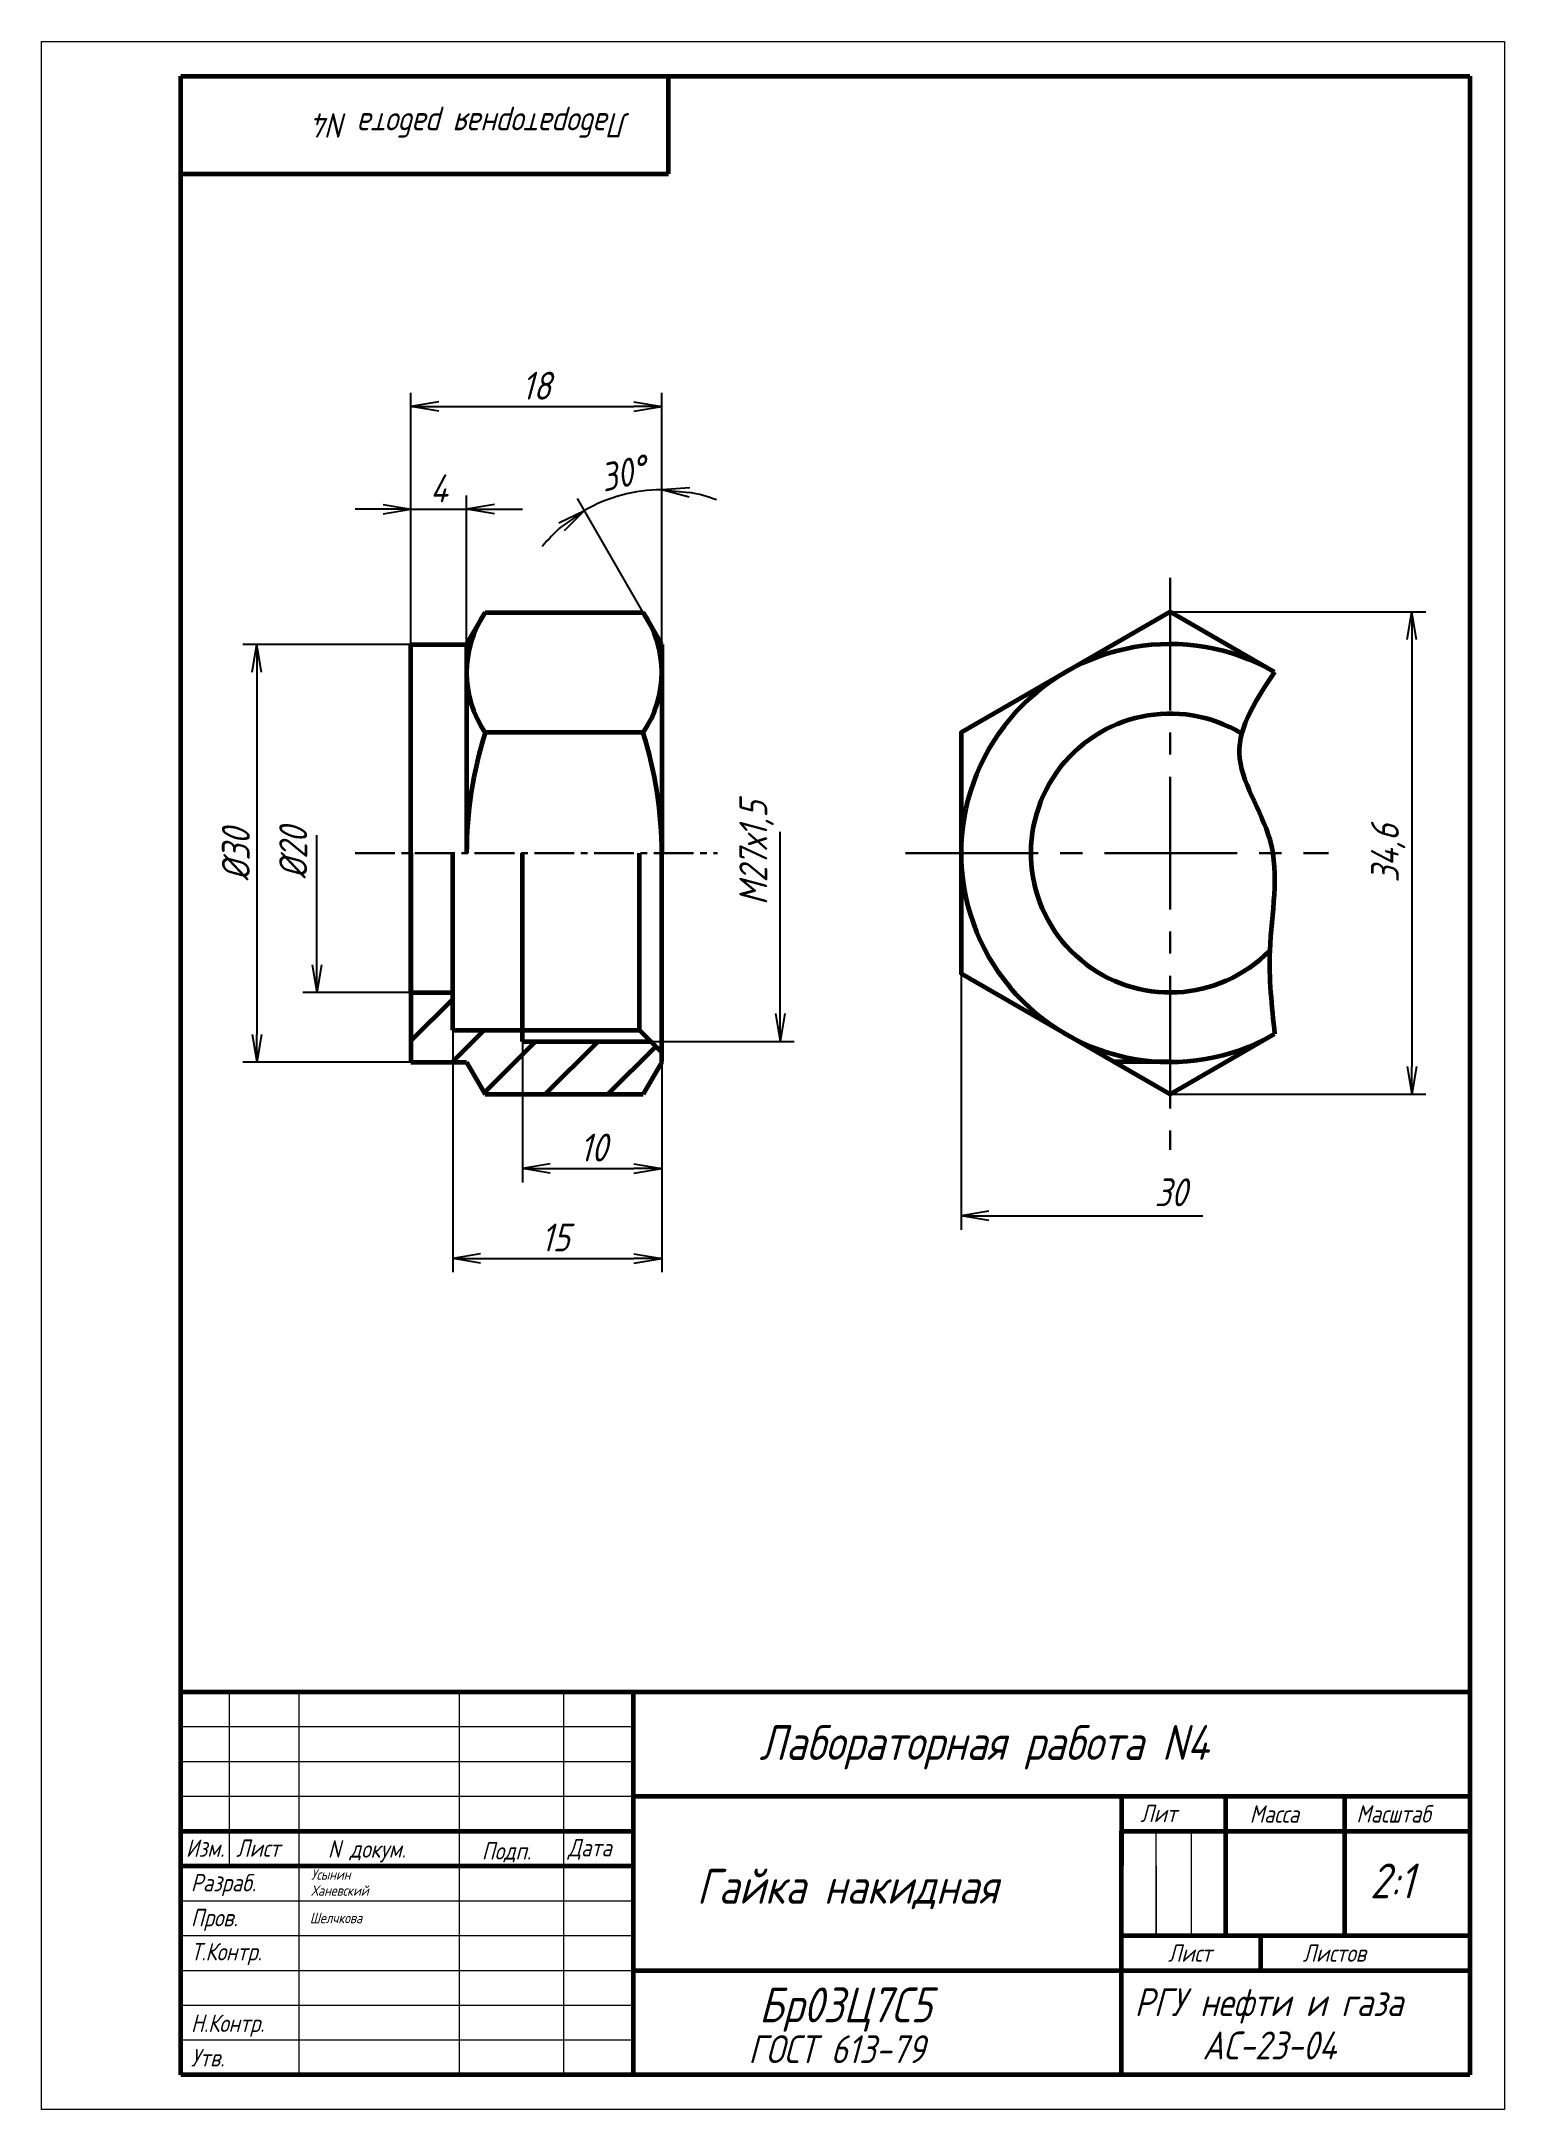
# Model space of a CAD drawing. Header units: millimetres. Extents: x 0 to 210, y 0 to 297.
import ezdxf

# ---------------------------------------------------------------- set-up
doc = ezdxf.new("R2010")
doc.units = ezdxf.units.MM
doc.linetypes.add('CENTER2', pattern=[28.575, 19.05, -3.175, 3.175, -3.175])
doc.styles.add('ГОСТ 2.304', font='simplex8.shx', dxfattribs={"width": 0.8, "oblique": 15})
doc.styles.add('РАЗМЕР', font='simplex8.shx', dxfattribs={"width": 0.8, "oblique": 15})
doc.styles.add('стиль1', font='simplex8.shx', dxfattribs={"width": 0.8, "oblique": 15})
doc.dimstyles.new('ГОСТ', dxfattribs={"dimtxt": 4, "dimasz": 4, "dimexe": 2, "dimexo": 0, "dimgap": 1, "dimtad": 1, "dimtxsty": 'РАЗМЕР', "dimblk": 'OPEN', "dimcen": 0, "dimclrd": 256, "dimclre": 250, "dimclrt": 250, "dimaunit": 1, "dimadec": 0, "dimazin": 2, "dimtfac": 1, "dimtmove": 0, "dimatfit": 3, "dimldrblk": 'OPEN', "dimfxl": 1, "dimlwd": -1, "dimlwe": -1, "dimarcsym": 0})

# ---------------------------------------------------------------- blocks, each defined once
blk = doc.blocks.new('_Open')
at = {"color": 0, "linetype": 'ByBlock', "lineweight": -2}
for p, q in [((-1, 0.167), (0, 0)), ((-1, -0.167), (0, 0)), ((0, 0), (-1, 0))]:
    blk.add_line(p, q, dxfattribs=at)
blk = doc.blocks.new('*D30')
at = {"color": 250, "transparency": 16777216}
for p, q in [((162, 215.09), (198.67, 215.09)), ((162, 145.8), (198.67, 145.8))]:
    blk.add_line(p, q, dxfattribs=at)
at = {"transparency": 16777216}
blk.add_line((196.67, 211.09), (196.67, 149.8), dxfattribs=at)
at = {"layer": 'Defpoints', "color": 0, "lineweight": 0, "transparency": 16777216}
for p in [(162, 215.09), (162, 145.8), (196.67, 145.8)]:
    blk.add_point(p, dxfattribs=at)
at = {"transparency": 16777216, "xscale": 4, "yscale": 4, "zscale": 4}
for p, rotation in [((196.67, 215.09), 90), ((196.67, 145.8), 270)]:
    blk.add_blockref('_Open', p, dxfattribs=dict(at, rotation=rotation))
at = {"color": 250, "lineweight": 0, "transparency": 16777216, "insert": (193.29, 180.39), "char_height": 4, "attachment_point": 5, "rotation": 90, "style": 'РАЗМЕР'}
blk.add_mtext('34,6', dxfattribs=at)
blk = doc.blocks.new('*D32')
at = {"color": 250, "transparency": 16777216}
for p, q in [((53.03, 210.4), (53.03, 231.81)), ((61.03, 210.4), (61.03, 231.81))]:
    blk.add_line(p, q, dxfattribs=at)
at = {"transparency": 16777216}
for p, q in [((49.03, 229.81), (45.03, 229.81)), ((53.03, 229.81), (61.03, 229.81)), ((65.03, 229.81), (69.03, 229.81))]:
    blk.add_line(p, q, dxfattribs=at)
at = {"layer": 'Defpoints', "color": 0, "lineweight": 0, "transparency": 16777216}
for p in [(61.03, 229.81), (53.03, 210.4), (61.03, 210.4)]:
    blk.add_point(p, dxfattribs=at)
at = {"transparency": 16777216, "xscale": 4, "yscale": 4, "zscale": 4}
blk.add_blockref('_Open', (53.03, 229.81), dxfattribs=at)
at = {"transparency": 16777216, "xscale": 4, "yscale": 4, "zscale": 4, "rotation": 180}
blk.add_blockref('_Open', (61.03, 229.81), dxfattribs=at)
at = {"color": 250, "lineweight": 0, "transparency": 16777216, "insert": (57.03, 232.81), "char_height": 4, "attachment_point": 5, "style": 'РАЗМЕР'}
blk.add_mtext('4', dxfattribs=at)
blk = doc.blocks.new('*D33')
at = {"color": 250, "transparency": 16777216}
for p, q in [((53.03, 210.4), (53.03, 246.55)), ((89.03, 210.4), (89.03, 246.55))]:
    blk.add_line(p, q, dxfattribs=at)
at = {"transparency": 16777216}
blk.add_line((57.03, 244.55), (85.03, 244.55), dxfattribs=at)
at = {"layer": 'Defpoints', "color": 0, "lineweight": 0, "transparency": 16777216}
for p in [(89.03, 244.55), (53.03, 210.4), (89.03, 210.4)]:
    blk.add_point(p, dxfattribs=at)
at = {"transparency": 16777216, "xscale": 4, "yscale": 4, "zscale": 4, "rotation": 180}
blk.add_blockref('_Open', (53.03, 244.55), dxfattribs=at)
at = {"transparency": 16777216, "xscale": 4, "yscale": 4, "zscale": 4}
blk.add_blockref('_Open', (89.03, 244.55), dxfattribs=at)
at = {"color": 250, "lineweight": 0, "transparency": 16777216, "insert": (71.02, 247.55), "char_height": 4, "attachment_point": 5, "style": 'РАЗМЕР'}
blk.add_mtext('18', dxfattribs=at)
blk = doc.blocks.new('*D34')
at = {"color": 250, "transparency": 16777216}
for p, q in [((89.03, 210.4), (89.03, 234.59)), ((86.38, 215), (76.94, 231.35))]:
    blk.add_line(p, q, dxfattribs=at)
at = {"transparency": 16777216}
for start, end in [(90, 120), (69.3138, 79.6569), (130.3431, 140.6862)]:
    blk.add_arc((89.03, 210.4), 22.19, start, end, dxfattribs=at)
at = {"layer": 'Defpoints', "color": 0, "lineweight": 0, "transparency": 16777216}
for p in [(81.45, 231.25), (86.38, 215), (89.03, 210.4), (89.03, 210.4), (89.03, 180.4)]:
    blk.add_point(p, dxfattribs=at)
at = {"transparency": 16777216, "xscale": 4, "yscale": 4, "zscale": 4}
for p, rotation in [((89.03, 232.59), 174.8284422512836), ((77.94, 229.62), 35.17155774871625)]:
    blk.add_blockref('_Open', p, dxfattribs=dict(at, rotation=rotation))
at = {"color": 250, "lineweight": 0, "transparency": 16777216, "insert": (83.43, 234.96), "char_height": 4, "attachment_point": 5, "rotation": 12.8556, "style": 'РАЗМЕР'}
blk.add_mtext('30°', dxfattribs=at)
blk = doc.blocks.new('*D35')
at = {"color": 250, "transparency": 16777216}
for p, q in [((69.03, 153.4), (69.03, 133.15)), ((89.03, 153.4), (89.03, 133.15))]:
    blk.add_line(p, q, dxfattribs=at)
at = {"transparency": 16777216}
blk.add_line((73.03, 135.15), (85.03, 135.15), dxfattribs=at)
at = {"layer": 'Defpoints', "color": 0, "lineweight": 0, "transparency": 16777216}
for p in [(69.03, 153.4), (89.03, 153.4), (89.03, 135.15)]:
    blk.add_point(p, dxfattribs=at)
at = {"transparency": 16777216, "xscale": 4, "yscale": 4, "zscale": 4, "rotation": 180}
blk.add_blockref('_Open', (69.03, 135.15), dxfattribs=at)
at = {"transparency": 16777216, "xscale": 4, "yscale": 4, "zscale": 4}
blk.add_blockref('_Open', (89.03, 135.15), dxfattribs=at)
at = {"color": 250, "lineweight": 0, "transparency": 16777216, "insert": (79.22, 138.15), "char_height": 4, "attachment_point": 5, "style": 'РАЗМЕР'}
blk.add_mtext('10', dxfattribs=at)
blk = doc.blocks.new('*D36')
at = {"color": 250, "transparency": 16777216}
for p, q in [((59.03, 155), (59.03, 120.24)), ((89.03, 155), (89.03, 120.24))]:
    blk.add_line(p, q, dxfattribs=at)
at = {"transparency": 16777216}
blk.add_line((63.03, 122.24), (85.03, 122.24), dxfattribs=at)
at = {"layer": 'Defpoints', "color": 0, "lineweight": 0, "transparency": 16777216}
for p in [(59.03, 155), (89.03, 155), (89.03, 122.24)]:
    blk.add_point(p, dxfattribs=at)
at = {"transparency": 16777216, "xscale": 4, "yscale": 4, "zscale": 4, "rotation": 180}
blk.add_blockref('_Open', (59.03, 122.24), dxfattribs=at)
at = {"transparency": 16777216, "xscale": 4, "yscale": 4, "zscale": 4}
blk.add_blockref('_Open', (89.03, 122.24), dxfattribs=at)
at = {"color": 250, "lineweight": 0, "transparency": 16777216, "insert": (73.76, 125.24), "char_height": 4, "attachment_point": 5, "style": 'РАЗМЕР'}
blk.add_mtext('15', dxfattribs=at)
blk = doc.blocks.new('*D38')
at = {"color": 250, "transparency": 16777216}
for p, q in [((53.03, 210.4), (28.91, 210.4)), ((53.03, 150.4), (28.91, 150.4))]:
    blk.add_line(p, q, dxfattribs=at)
at = {"transparency": 16777216}
blk.add_line((30.91, 206.4), (30.91, 154.4), dxfattribs=at)
at = {"layer": 'Defpoints', "color": 0, "lineweight": 0, "transparency": 16777216}
for p in [(53.03, 210.4), (30.91, 150.4), (53.03, 150.4)]:
    blk.add_point(p, dxfattribs=at)
at = {"transparency": 16777216, "xscale": 4, "yscale": 4, "zscale": 4}
for p, rotation in [((30.91, 210.4), 90), ((30.91, 150.4), 270)]:
    blk.add_blockref('_Open', p, dxfattribs=dict(at, rotation=rotation))
at = {"color": 250, "lineweight": 0, "transparency": 16777216, "insert": (27.91, 180.2), "char_height": 4, "attachment_point": 5, "rotation": 90, "style": 'РАЗМЕР'}
blk.add_mtext('%%C30', dxfattribs=at)

msp = doc.modelspace()

# ---------------------------------------------------------------- hatches: boundary and pattern name
at = {"lineweight": 60}
h = msp.add_hatch(dxfattribs=at)
h.set_pattern_fill('ANSI31', color=256, scale=2)
h.set_pattern_definition([(45, (53.034, 180.403), (-4.4901, 4.4901), [])])
h.paths.add_polyline_path([(59.034, 155.003), (59.034, 160.403), (53.034, 160.403), (53.034, 150.403), (61.034, 150.403), (63.69, 145.803), (86.378, 145.803), (89.034, 150.403), (89.034, 151.803), (87.434, 153.403), (69.034, 153.403), (69.034, 155.003)])

# ---------------------------------------------------------------- linework, layer by layer
at = {"color": 8, "lineweight": 0}
for p, q in [((0, 0), (0, 297)), ((0, 297), (210, 297)), ((210, 297), (210, 0)), ((210, 0), (0, 0)), ((0, 0), (0, 0))]:
    msp.add_line(p, q, dxfattribs=at)
at = {"lineweight": 60}
for p, q in [((20, 5), (20, 292)), ((20, 292), (205, 292)), ((90, 278), (90, 292)), ((205, 292), (205, 5)), ((20, 278), (90, 278)), ((61.034, 210.403), (63.69, 215.003)), ((63.69, 215.003), (86.378, 215.003)), ((89.034, 210.403), (86.378, 215.003)), ((53.034, 160.403), (53.034, 210.403)), ((53.034, 210.403), (61.034, 210.403)), ((61.034, 210.403), (61.034, 180.403)), ((89.034, 210.403), (89.034, 180.403)), ((63.69, 197.765), (63.69, 197.703)), ((86.378, 197.765), (63.69, 197.765)), ((86.378, 197.765), (86.378, 197.703)), ((53.034, 180.444), (53.034, 150.403)), ((59.034, 155.003), (59.034, 180.444)), ((63.69, 180.444), (63.69, 180.403)), ((69.034, 153.403), (69.034, 180.444)), ((85.834, 155.003), (85.834, 180.444)), ((86.378, 180.444), (86.378, 180.403)), ((89.034, 150.403), (89.034, 180.403)), ((53.034, 160.403), (59.034, 160.403)), ((53.034, 160.403), (59.034, 160.403)), ((59.034, 155.003), (85.834, 155.003)), ((59.034, 155.003), (85.834, 155.003)), ((85.834, 155.003), (89.034, 151.803)), ((69.034, 153.403), (87.434, 153.403)), ((69.034, 153.403), (87.434, 153.403)), ((53.034, 150.403), (61.034, 150.403)), ((61.034, 150.403), (63.69, 145.803)), ((89.034, 150.403), (86.378, 145.803)), ((161.997, 150.444), (153.958, 150.444)), ((63.69, 145.803), (86.378, 145.803)), ((85, 5), (85, 60)), ((85, 45), (205, 45)), ((155, 45), (155, 35)), ((170, 25), (170, 45)), ((187, 45), (187, 25)), ((20, 40), (85, 40)), ((155, 5), (155, 40)), ((155, 40), (205, 40)), ((20, 35), (85, 35)), ((155, 25), (205, 25)), ((175, 20), (175, 25)), ((85, 20), (205, 20)), ((205, 5), (20, 5))]:
    msp.add_line(p, q, dxfattribs=at)
at = {"linetype": 'CENTER2', "lineweight": 30}
for p, q in [((161.997, 219.976), (161.997, 137.803)), ((123.997, 180.444), (184.71, 180.444))]:
    msp.add_line(p, q, dxfattribs=at)
for p, q in [((39.526, 164.403), (39.526, 183.001)), ((106.023, 157.403), (106.023, 183.499)), ((135.997, 128.344), (166.683, 128.344))]:
    msp.add_line(p, q)
at = {"linetype": 'CENTER2', "lineweight": 30, "ltscale": 0.3}
msp.add_line((45.034, 180.444), (97.034, 180.444), dxfattribs=at)
at = {"color": 250}
for p, q in [((131.997, 180.444), (131.997, 126.344)), ((53.034, 160.403), (37.526, 160.403)), ((69.034, 153.403), (108.023, 153.403))]:
    msp.add_line(p, q, dxfattribs=at)
at = {"lineweight": 20}
for p, q in [((27, 35), (27, 60)), ((37, 5), (37, 60)), ((60, 5), (60, 60)), ((75, 5), (75, 60)), ((20, 55), (85, 55)), ((20, 50), (85, 50)), ((20, 45), (85, 45)), ((85, 40), (85, 45)), ((155, 35), (155, 40)), ((160, 25), (160, 40)), ((165, 40), (165, 25)), ((170, 40), (170, 25)), ((160, 35), (160, 25)), ((20, 30), (85, 30)), ((20, 25), (85, 25)), ((155, 20), (155, 25)), ((20, 20), (85, 20)), ((20, 15), (85, 15)), ((20, 10), (85, 10)), ((155, 5), (175, 5))]:
    msp.add_line(p, q, dxfattribs=at)
at = {"lineweight": 60}
for points in [[(176.997, 206.425), (161.997, 215.085), (131.997, 197.765), (131.997, 163.124), (161.997, 145.803), (176.997, 154.464)], [(20, 55), (20, 60), (205, 60)]]:
    msp.add_lwpolyline(points, dxfattribs=at)
for centre, radius, start, end in [((76.448, 206.353), 15.414, 145.86386, 214.13614), ((73.72, 206.384), 15.314, 325.74877, 34.25123), ((161.997, 180.444), 30, 60, 300), ((161.997, 180.444), 20, 59.1264, 315.59913), ((118.641, 180.414), 57.607, 162.53449, 179.9694), ((31.427, 180.414), 57.607, 359.9898, 17.46546)]:
    msp.add_arc(centre, radius, start, end, dxfattribs=at)
msp.add_spline([(176.997, 206.425), (171.907, 194.772), (176.286, 182.375), (176.286, 166.451), (176.997, 154.464)], degree=3, dxfattribs=at)

# ---------------------------------------------------------------- block references
at = {"xscale": 4, "yscale": 4, "zscale": 4}
for p, rotation in [((39.526, 160.403), 270), ((106.023, 153.403), 270), ((131.997, 128.344), 180)]:
    msp.add_blockref('_Open', p, dxfattribs=dict(at, rotation=rotation))

# ---------------------------------------------------------------- texts
at = {"lineweight": 20, "insert": (84.415, 287.643), "char_height": 3.5, "attachment_point": 7, "rotation": 180, "style": 'стиль1'}
msp.add_mtext_dynamic_manual_height_columns('Лабораторная работа N4', width=58.72964, gutter_width=12.5, heights=[0], dxfattribs=at)
at = {"color": 250, "lineweight": 0, "char_height": 4, "attachment_point": 5, "rotation": 90}
for s, insert, style in [('М27х1,5', (102.642, 180.444), 'ГОСТ 2.304'), ('%%C20', (36.145, 180.444), 'РАЗМЕР')]:
    msp.add_mtext(s, dxfattribs=dict(at, insert=insert, style=style))
at = {"color": 250, "lineweight": 0, "insert": (162.09, 131.725), "char_height": 4, "attachment_point": 5, "style": 'РАЗМЕР'}
msp.add_mtext('30', dxfattribs=at)
at = {"lineweight": 20, "attachment_point": 7, "style": 'РАЗМЕР'}
for s, width, insert, char_height in [('Лабораторная работа N4', 90.39118, (103.04, 48.86), 5), ('{\\Fsimplex8|c204;Лит}', 7.21505, (157.727, 41.282), 2.5), ('{\\Fsimplex8|c204;Масса}', 7.21505, (173.418, 41.205), 2.5), ('{\\Fsimplex8|c204;Масштаб}', 7.21505, (188.726, 41.225), 2.5), ('{\\Fsimplex8|c204;Изм.}', 7.21505, (20.735, 36.296), 2.5), ('{\\Fsimplex8|c204;Лист}', 7.21505, (27.97, 36.296), 2.5), ('N {\\Fsimplex8|c204;докум.}', 17.82143, (41.121, 35.501), 2.5), ('{\\Fsimplex8|c204;Дата}', 17.82143, (75.564, 35.857), 2.5), ('{\\Fsimplex8|c204;Подп.}', 17.82143, (63.205, 35.511), 2.5), ('{\\Fsimplex8|c204;Разраб.}', 7.21505, (21.454, 30.664), 2.5), ('{\\Fsimplex8|c204;Усынин}', 7.21505, (38.726, 33.007), 1.5), ('Гайка накидная', 90.39118, (94.06, 28.783), 5), ('2:1', 90.39118, (190.68, 30.345), 5), ('{\\Fsimplex8|c204;Ханевский}', 7.21505, (38.728, 30.707), 1.5), ('{\\Fsimplex8|c204;Пров.}', 7.21505, (21.456, 25.643), 2.5), ('{\\Fsimplex8|c204;Шелчкова}', 19.19877, (38.54, 26.769), 1.5), ('{\\Fsimplex8|c204;Т.Контр.}', 7.21505, (21.463, 20.747), 2.5), ('{\\Fsimplex8|c204;Лист}', 7.21505, (161.693, 21.225), 2.5), ('{\\Fsimplex8|c204;Листов}', 7.21505, (181.017, 21.225), 2.5), ('Бр03Ц7С5', 90.39118, (103.009, 11.183), 5), ('РГУ нефти и газа', 90.39118, (156.892, 12.356), 4), ('{\\Fsimplex8|c204;Н.Контр.}', 7.21505, (21.472, 10.473), 2.5), ('ГОСТ 613-79', 90.39118, (101.458, 6.675), 4), ('{\\Fsimplex8|c204;АС-23-04}', 90.39118, (166.633, 7.206), 4), ('{\\Fsimplex8|c204;Утв.}', 7.21505, (21.472, 6.199), 2.5)]:
    msp.add_mtext_dynamic_manual_height_columns(s, width=width, gutter_width=12.5, heights=[0], dxfattribs=dict(at, insert=insert, char_height=char_height))

# ---------------------------------------------------------------- dimensions: what is measured, and where the dimension line sits
at = {"lineweight": 0}
for base, p1, p2, text, picture, middle in [((89.034, 244.554), (53.034, 210.403), (89.034, 210.403), '18', '*D33', (71.025, 244.554)), ((61.034, 229.81), (53.034, 210.403), (61.034, 210.403), '4', '*D32', (57.034, 229.81)), ((89.034, 122.236), (59.034, 155.003), (89.034, 155.003), '15', '*D36', (73.758, 122.236)), ((89.034, 135.154), (69.034, 153.403), (89.034, 153.403), '10', '*D35', (79.218, 135.154))]:
    dim = msp.add_linear_dim(base=base, p1=p1, p2=p2, text=text, dimstyle='ГОСТ', dxfattribs=at)
    dim.commit()
    dim.dimension.update_dxf_attribs({"geometry": picture, "text_midpoint": middle, "dimtype": 160})
dim = msp.add_angular_dim_2l(base=(81.445, 231.253), line1=((89.034, 210.403), (89.034, 180.403)), line2=((89.034, 210.403), (86.378, 215.003)), dimstyle='ГОСТ', dxfattribs=at)
dim.commit()
dim.dimension.update_dxf_attribs({"geometry": '*D34', "text_midpoint": (84.097, 232.035), "dimtype": 162})
for base, p1, p2, text, picture, middle in [((196.672, 145.803), (161.997, 215.085), (161.997, 145.803), '34,6', '*D30', (196.672, 180.391)), ((30.912, 150.403), (53.034, 210.403), (53.034, 150.403), '%%C30', '*D38', (30.912, 180.205))]:
    dim = msp.add_linear_dim(base=base, p1=p1, p2=p2, angle=90, text=text, dimstyle='ГОСТ', dxfattribs=at)
    dim.commit()
    dim.dimension.update_dxf_attribs({"geometry": picture, "text_midpoint": middle, "dimtype": 160})

doc.saveas('drawing.dxf')
